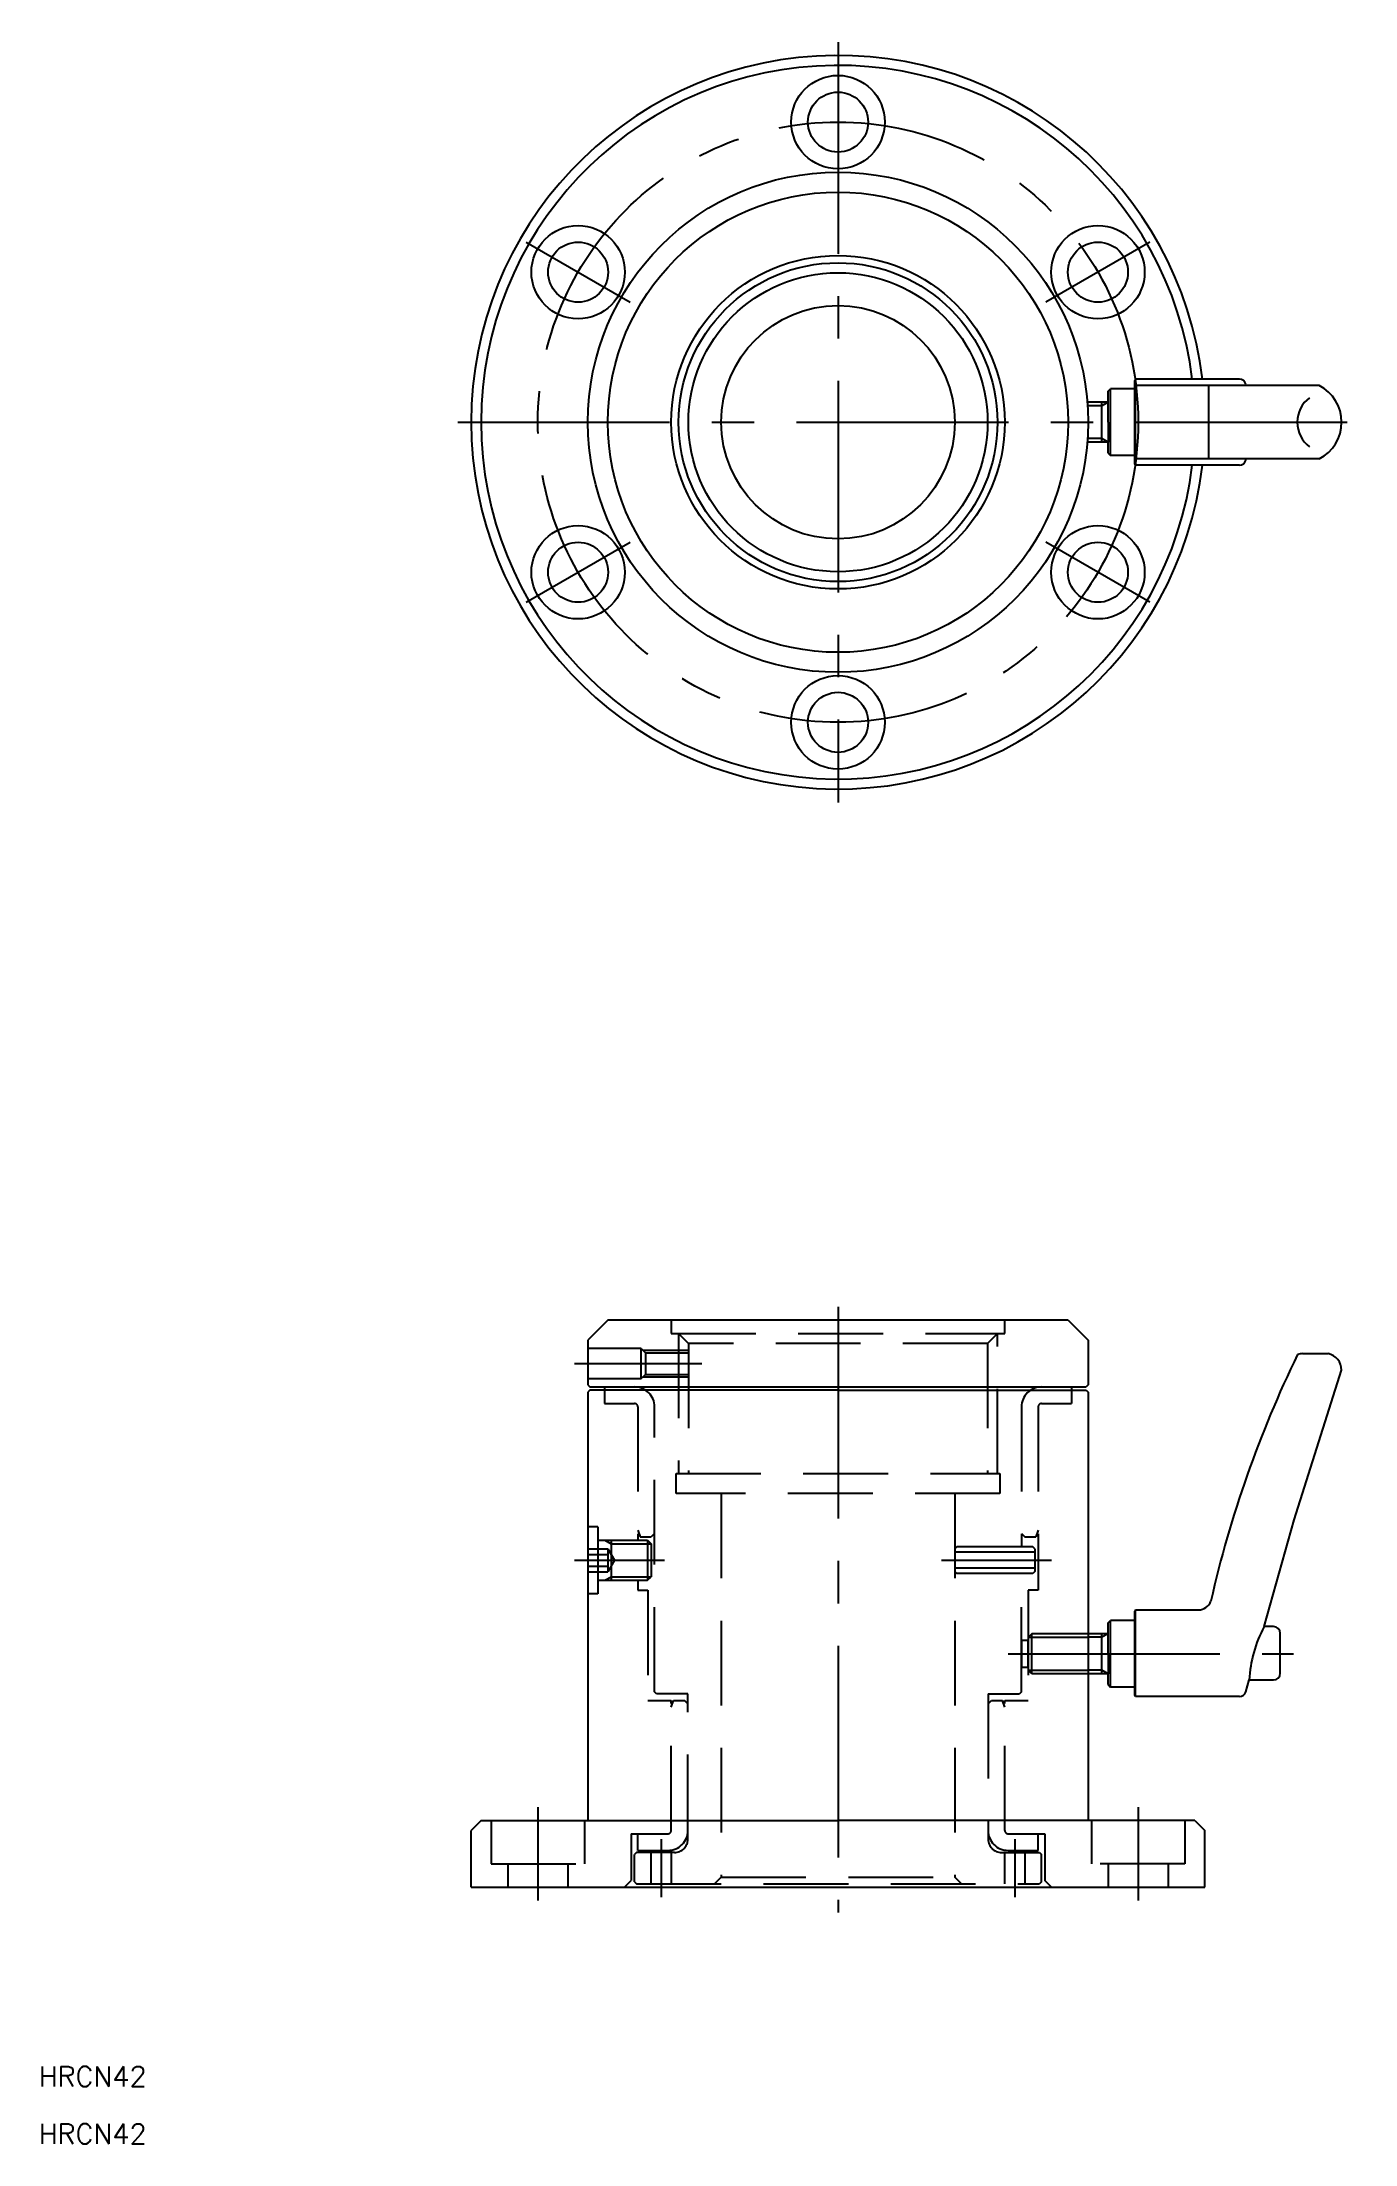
# Model space of a CAD drawing. Extents: x -119 to 78, y -39 to 277.
import ezdxf

# ---------------------------------------------------------------- set-up
doc = ezdxf.new("R2010")
doc.units = 0
doc.linetypes.add('CENTER', pattern=[50.8, 31.75, -6.35, 6.35, -6.35])
doc.linetypes.add('DASHED', pattern=[19.05, 12.7, -6.35])
doc.layers.get('0').update_dxf_attribs({"linetype": 'CONTINUOUS'})
doc.layers.add('CENTER', color=1, linetype='CENTER')
doc.styles.get("Standard").update_dxf_attribs({"font": 'txt.shx', "height": 3, "bigfont": 'bigfont.shx'})

msp = doc.modelspace()

# ---------------------------------------------------------------- linework, layer by layer
at = {"color": 7, "linetype": 'CONTINUOUS'}
for p, q in [((40.5, 224.29), (40.87, 224.65)), ((40.5, 222.65), (40.5, 224.29)), ((40.87, 214.65), (40.87, 224.65)), ((44.5, 224.65), (40.87, 224.65)), ((44.59, 226.1), (44.5, 225.9)), ((44.5, 224.65), (44.5, 225.9)), ((44.5, 214.65), (44.5, 224.65)), ((60.17, 226.1), (44.59, 226.1)), ((44.59, 213.21), (44.59, 226.1)), ((72.15, 225.16), (44.59, 225.16)), ((55.6, 214.15), (55.6, 225.16)), ((61.13, 225.37), (61.19, 225.16)), ((40.5, 222.65), (37.38, 222.65)), ((39.56, 216.65), (39.56, 222.65)), ((40.5, 219.65), (40.5, 222.65)), ((40.5, 219.65), (40.5, 216.65)), ((40.5, 216.65), (37.38, 216.65)), ((40.5, 215.02), (40.5, 216.65)), ((40.5, 215.02), (40.87, 214.65)), ((44.5, 214.65), (40.87, 214.65)), ((44.5, 213.41), (44.5, 214.65)), ((44.59, 213.21), (44.5, 213.41)), ((72.15, 214.15), (44.59, 214.15)), ((60.17, 213.21), (44.59, 213.21)), ((61.13, 213.94), (61.19, 214.15)), ((-34.5, 85), (-37.5, 82)), ((-37.5, 82), (-37.5, 75.3)), ((34.5, 85), (-34.5, 85)), ((34.5, 85), (37.5, 82)), ((37.5, 82), (37.5, 75.3)), ((69.64, 80), (73.49, 80)), ((68.39, 55.06), (75.5, 77.51)), ((-37.5, 75.3), (-37.2, 75)), ((-37.2, 74.5), (-37.5, 74.2)), ((-37.5, 74.2), (-37.5, 33)), ((-37.2, 75), (0, 75)), ((0, 74.5), (-37.2, 74.5)), ((-35, 75), (-35, 74.5)), ((0, 75), (37.2, 75)), ((0, 74.5), (37.2, 74.5)), ((30.5, 75), (35, 75)), ((35, 75), (35, 74.5)), ((37.5, 75.3), (37.2, 75)), ((37.2, 74.5), (37.5, 74.2)), ((37.5, 74.2), (37.5, 35)), ((-37.5, 54), (-37.5, 44)), ((63.88, 39.06), (68.39, 55.06)), ((44.59, 41.56), (44.5, 41.36)), ((44.5, 40), (44.5, 41.36)), ((44.59, 41.56), (54.01, 41.56)), ((44.59, 28.56), (44.59, 41.56)), ((40.5, 38), (37.5, 38)), ((39.56, 32), (39.56, 38)), ((40.5, 39.63), (40.87, 40)), ((40.5, 38), (40.5, 39.63)), ((40.5, 35), (40.5, 38)), ((40.87, 30), (40.87, 40)), ((44.5, 40), (40.87, 40)), ((44.5, 30), (44.5, 40)), ((65.3, 39.06), (63.88, 39.06)), ((66.3, 32.06), (66.3, 38.06)), ((37.5, 35), (37.5, 10)), ((40.5, 35), (40.5, 32)), ((-37.5, 33), (-37.5, 10)), ((40.5, 32), (37.5, 32)), ((40.5, 30.37), (40.5, 32)), ((40.5, 30.37), (40.87, 30)), ((44.5, 30), (40.87, 30)), ((44.5, 28.76), (44.5, 30)), ((44.59, 28.56), (44.5, 28.76)), ((60.17, 28.56), (44.59, 28.56)), ((61.13, 29.29), (61.63, 31.06)), ((61.63, 31.06), (65.3, 31.06)), ((-53.5, 10), (-55, 8.5)), ((-53.5, 10), (0, 10)), ((53.5, 10), (0, 10)), ((53.5, 10), (55, 8.5)), ((-55, 0), (-55, 8.5)), ((55, 0), (55, 8.5)), ((-55, 0), (55, 0))]:
    msp.add_line(p, q, dxfattribs=at)
at = {"color": 3, "linetype": 'CONTINUOUS'}
for p, q in [((39.56, 222.11), (37.42, 222.11)), ((40.5, 222.65), (39.56, 222.11)), ((39.56, 217.2), (37.42, 217.2)), ((40.5, 216.65), (39.56, 217.2)), ((40.5, 38), (39.56, 37.46)), ((39.56, 37.46), (37.5, 37.46)), ((39.56, 32.54), (37.5, 32.54)), ((40.5, 32), (39.56, 32.54))]:
    msp.add_line(p, q, dxfattribs=at)
at = {"color": 3, "linetype": 'DASHED'}
for p, q in [((-25, 85), (-25, 83)), ((-25, 83), (25, 83)), ((-23.9, 83), (-23.9, 62)), ((-23.9, 83), (-22.42, 81.52)), ((23.9, 83), (22.42, 81.52)), ((23.9, 62), (23.9, 83)), ((25, 83), (25, 85)), ((-29.5, 80.75), (-37.5, 80.75)), ((-29.5, 80.75), (-28.87, 80.12)), ((-29.5, 76.25), (-29.5, 80.75)), ((-29.25, 80.5), (-22.42, 80.5)), ((-28.87, 80.12), (-22.42, 80.12)), ((-28.87, 80.12), (-28.87, 76.88)), ((22.42, 81.52), (-22.42, 81.52)), ((-22.42, 81.52), (-22.42, 62)), ((22.42, 81.52), (22.42, 62)), ((-37.5, 76.25), (-29.5, 76.25)), ((-29.5, 76.25), (-28.87, 76.88)), ((-29.25, 76.5), (-22.42, 76.5)), ((-28.87, 76.88), (-22.42, 76.88)), ((-35, 74.5), (-35, 72.5)), ((-35, 72.5), (-30.5, 72.5)), ((30.5, 72.5), (35, 72.5)), ((35, 74.5), (35, 72.5)), ((-30, 72), (-30, 52)), ((-27.5, 29.3), (-27.5, 72)), ((27.5, 72), (27.5, 51)), ((30, 72), (30, 44.5)), ((-24.25, 62), (24.25, 62)), ((-24.25, 59), (-24.25, 62)), ((24.25, 62), (24.25, 59)), ((24.25, 59), (-24.25, 59)), ((-17.5, 59), (-17.5, 1.5)), ((17.5, 59), (17.5, 1.5)), ((-36, 54), (-37.5, 54)), ((-36, 54), (-36, 44)), ((-36, 54), (-36, 44)), ((-37.5, 50.73), (-34.5, 50.73)), ((-36, 52), (-28.54, 52)), ((-34.94, 52), (-34, 51.46)), ((-34.5, 50.73), (-34.5, 47.27)), ((-34.5, 50.73), (-33.5, 49)), ((-34, 52), (-34, 46)), ((-34, 52), (-34, 46)), ((-34, 51.46), (-28, 51.46)), ((-30, 53.5), (-29.64, 52.5)), ((-29.64, 52.5), (-28, 52.5)), ((-28.54, 52), (-28, 51.46)), ((-28.54, 52), (-28.54, 46)), ((-27.5, 53), (-28, 52.5)), ((-28, 51.46), (-28, 46.54)), ((17.8, 51), (17.5, 50.7)), ((17.5, 50.7), (17.5, 47.3)), ((22.5, 51), (17.8, 51)), ((29.2, 51), (22.5, 51)), ((27.5, 53), (28, 52.5)), ((28, 52.5), (29.64, 52.5)), ((29.5, 50.7), (29.2, 51)), ((29.5, 50.7), (29.5, 47.3)), ((30, 53.5), (29.64, 52.5)), ((-37.5, 49.87), (-34.5, 49.87)), ((-37.5, 48.13), (-34.5, 48.13)), ((-33.5, 49), (-34.5, 47.27)), ((29.5, 50.2), (17.5, 50.2)), ((29.5, 47.8), (17.5, 47.8)), ((17.5, 47.3), (17.8, 47)), ((29.5, 47.3), (29.2, 47)), ((-37.5, 47.27), (-34.5, 47.27)), ((-36, 46), (-28.54, 46)), ((-34.94, 46), (-34, 46.54)), ((-34, 46.54), (-28, 46.54)), ((-30, 46), (-30, 44.5)), ((-30, 44.5), (-28.5, 44.5)), ((-28.54, 46), (-28, 46.54)), ((-28.5, 44.5), (-28.5, 28)), ((22.5, 47), (17.8, 47)), ((29.2, 47), (22.5, 47)), ((27.5, 29.3), (27.5, 47)), ((28.5, 44.5), (28.5, 28)), ((30, 44.5), (28.5, 44.5)), ((-36, 44), (-37.5, 44)), ((29.04, 38), (28.5, 37.46)), ((37.5, 38), (29.04, 38)), ((29.04, 32), (29.04, 38)), ((28.5, 37.46), (37.5, 37.46)), ((29.04, 32), (28.5, 32.54)), ((28.5, 32.54), (37.5, 32.54)), ((37.5, 32), (29.04, 32)), ((-27.2, 29), (-27.5, 29.3)), ((-22.5, 29), (-27.2, 29)), ((-22.5, 7.2), (-22.5, 29)), ((22.5, 29), (22.5, 7.2)), ((22.5, 29), (27.2, 29)), ((27.5, 29.3), (27.2, 29)), ((-28.5, 28), (-25, 28)), ((-25, 8.5), (-25, 28)), ((-25, 27), (-24.64, 28)), ((-24.64, 28), (-23, 28)), ((-22.5, 27.5), (-23, 28)), ((22.5, 27.5), (23, 28)), ((23, 28), (24.64, 28)), ((25, 27), (24.64, 28)), ((25, 8.5), (25, 28)), ((25, 28), (28.5, 28)), ((-52, 10), (-52, 3.5)), ((-38, 10), (-38, 3.5)), ((38, 10), (38, 3.5)), ((52, 10), (52, 3.5)), ((-31, 8), (-31, 1)), ((-31, 8), (-25.5, 8)), ((-30, 5.5), (-30, 8)), ((25.5, 8), (31, 8)), ((30, 5.5), (30, 8)), ((31, 8), (31, 1)), ((-52, 3.5), (-38, 3.5)), ((-49.5, 3.5), (-49.5, 0)), ((-40.5, 3.5), (-40.5, 0)), ((-30.2, 5.2), (-30.5, 4.9)), ((-30.5, 0.8), (-30.5, 4.9)), ((-24.5, 5.2), (-30.2, 5.2)), ((-30, 5.5), (-25.5, 5.5)), ((-28, 0.5), (-28, 5.2)), ((-25, 5.2), (-25, 0.5)), ((24.5, 5.2), (30.2, 5.2)), ((25, 0.5), (25, 5.2)), ((25.5, 5.5), (30, 5.5)), ((28, 5.2), (28, 0.5)), ((30.2, 5.2), (30.5, 4.9)), ((30.5, 0.8), (30.5, 4.9)), ((52, 3.5), (38, 3.5)), ((40.5, 3.5), (40.5, 0)), ((49.5, 3.5), (49.5, 0)), ((-32, 0), (-31, 1)), ((-30.5, 0.8), (-30.2, 0.5)), ((-30.2, 0.5), (30.2, 0.5)), ((-18.5, 0.5), (-17.5, 1.5)), ((-17.5, 1.5), (17.5, 1.5)), ((18.5, 0.5), (17.5, 1.5)), ((30.5, 0.8), (30.2, 0.5)), ((32, 0), (31, 1))]:
    msp.add_line(p, q, dxfattribs=at)
msp.add_lwpolyline([(28.5, 33), (28.5, 37), (27.5, 37), (27.5, 33)], close=True, dxfattribs=at)
at = {"color": 7, "linetype": 'CONTINUOUS'}
for centre, radius in [((0, 264.65), 7), ((0, 264.65), 4.5), ((0, 219.65), 37.5), ((0, 219.65), 34.5), ((-38.97, 242.15), 7), ((38.97, 242.15), 7), ((-38.97, 242.15), 4.5), ((38.97, 242.15), 4.5), ((0, 219.65), 25), ((0, 219.65), 23.9), ((0, 219.65), 17.5), ((-38.97, 197.15), 7), ((38.97, 197.15), 7), ((-38.97, 197.15), 4.5), ((38.97, 197.15), 4.5), ((0, 174.65), 7), ((0, 174.65), 4.5)]:
    msp.add_circle(centre, radius, dxfattribs=at)
at = {"color": 3, "linetype": 'CONTINUOUS'}
msp.add_circle((0, 219.65), 22.42, dxfattribs=at)
at = {"color": 7, "linetype": 'CONTINUOUS'}
for centre, radius, start, end in [((0, 219.65), 55, 6.7278, 353.2722), ((0, 219.65), 53.5, 6.9174, 353.0826), ((60.17, 225.1), 1, 15.7247, 90), ((69.3, 219.65), 6.2, 297.3186, 62.6814), ((73.45, 219.65), 4.6, 126.9899, 233.0101), ((60.17, 214.21), 1, 270, 344.2753), ((222.93, 4.91), 171.3, 154.0543, 167.1877), ((70.45, 74.06), 6, 97.7241, 104.983), ((72.92, 77.48), 2.58, 0.7205, 77.3683), ((54.01, 43.56), 2, 270, 340.621), ((81.31, 29.83), 19.72, 152.1114, 176.4391), ((65.3, 38.06), 1, 0, 90), ((65.3, 32.06), 1, 270, 0), ((60.17, 29.56), 1, 270, 344.2753)]:
    msp.add_arc(centre, radius, start, end, dxfattribs=at)
at = {"color": 3, "linetype": 'DASHED'}
for centre, radius, start, end in [((-30.5, 72), 3, 0, 90), ((-30.5, 72), 0.5, 0, 90), ((30.5, 72), 3, 90, 180), ((30.5, 72), 0.5, 90, 180), ((-25.5, 8.5), 3, 270, 0), ((-25.5, 8.5), 0.5, 270, 0), ((-24.5, 7.2), 2, 270, 0), ((25.5, 8.5), 3, 180, 270), ((24.5, 7.2), 2, 180, 270), ((25.5, 8.5), 0.5, 180, 270)]:
    msp.add_arc(centre, radius, start, end, dxfattribs=at)
at = {"layer": 'CENTER', "color": 1, "linetype": 'CENTER'}
for p, q in [((0, 276.65), (0, 162.65)), ((-46.77, 246.65), (-31.18, 237.65)), ((46.77, 246.65), (31.18, 237.65)), ((-57, 219.65), (77.5, 219.65)), ((-46.77, 192.65), (-31.18, 201.65)), ((46.77, 192.65), (31.18, 201.65)), ((0, 87), (0, -3.81)), ((-39.5, 78.5), (-20.42, 78.5)), ((-39.5, 49), (-26, 49)), ((15.5, 49), (32, 49)), ((25.5, 35), (68.3, 35)), ((-45, 12), (-45, -2)), ((45, 12), (45, -2)), ((-26.5, 7.2), (-26.5, -1.5)), ((26.5, 7.2), (26.5, -1.5))]:
    msp.add_line(p, q, dxfattribs=at)
msp.add_circle((0, 219.65), 45, dxfattribs=at)

# ---------------------------------------------------------------- texts
at = {"color": 7, "linetype": 'CONTINUOUS'}
for p in [(-119.85, -29.88), (-119.85, -38.51)]:
    msp.add_text('HRCN42', height=3, dxfattribs=at).set_placement(p)

doc.saveas('drawing.dxf')
